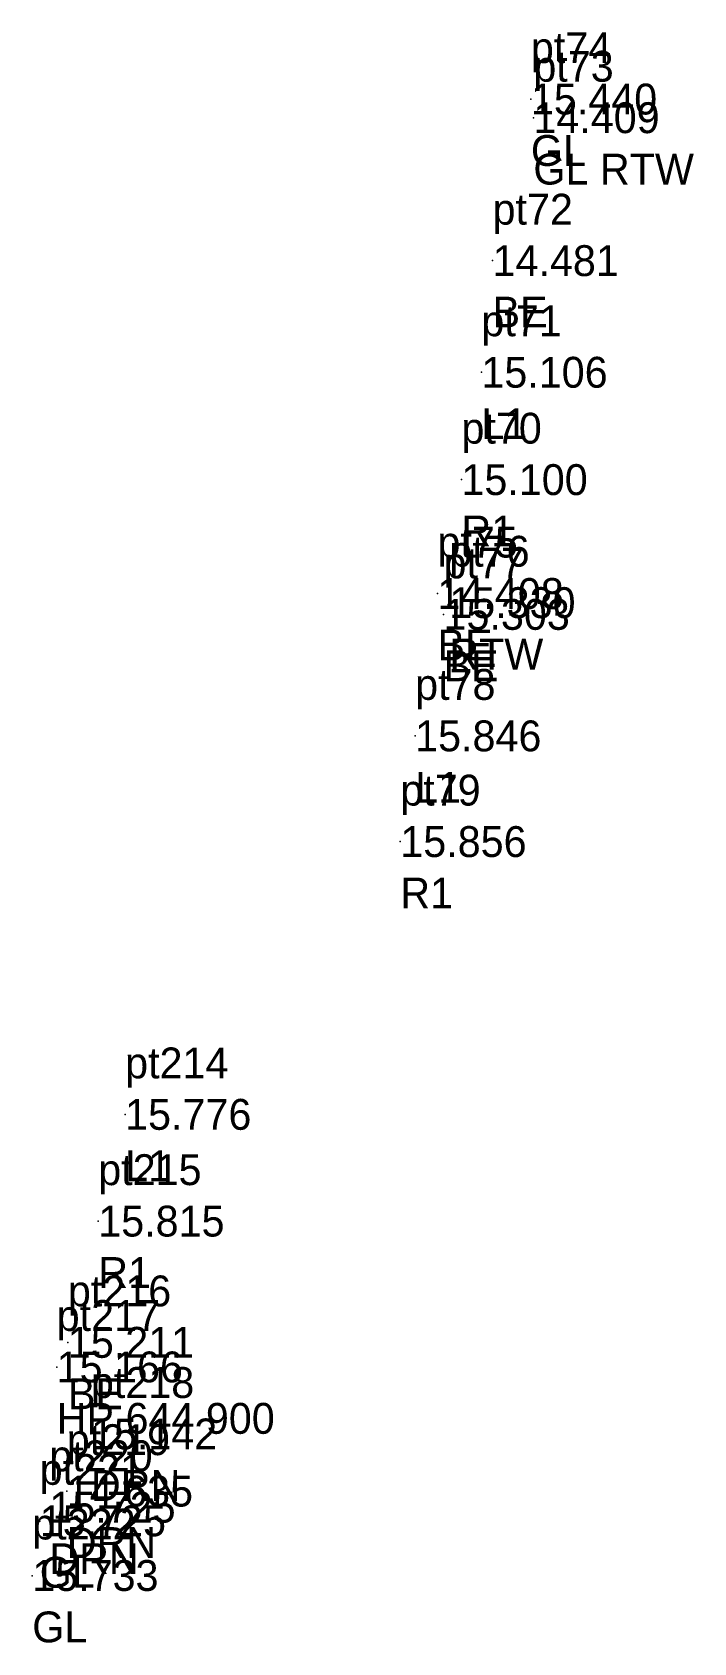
# Model space of a CAD drawing. Header units: metres. Extents: x 178081 to 737303, y 964681 to 975566.
# Drawn here: x 178474.98 to 178485.7, y 975459.91 to 975486.02 of the extents above; entities that cross this region are included whole.
import ezdxf

# ---------------------------------------------------------------- set-up
doc = ezdxf.new("R2010")
doc.units = ezdxf.units.M
doc.header["$MEASUREMENT"] = 0
doc.layers.add('SurveyPoint', color=4, linetype='Continuous', lineweight=0, true_color=0x00fffe)
doc.styles.get("Standard").update_dxf_attribs({"font": '', "height": 2.5})
doc.styles.get('Standard').set_extended_font_data('txt')

msp = doc.modelspace()

# ---------------------------------------------------------------- linework, layer by layer
at = {"layer": 'SurveyPoint'}
for p in [(178483.059, 975484.928, 15.44), (178483.099, 975484.626, 14.409), (178482.438, 975482.313, 14.481), (178482.257, 975480.504, 15.106), (178481.934, 975478.764, 15.1), (178481.546, 975476.918, 14.408), (178481.737, 975476.77, 15.33), (178481.644, 975476.58, 15.303), (178481.184, 975474.611, 15.846), (178480.944, 975472.898, 15.856), (178476.487, 975468.477, 15.776), (178476.052, 975466.747, 15.815), (178475.56, 975464.782, 15.211), (178475.379, 975464.38, 15.166), (178475.933, 975463.297, 15.142), (178475.542, 975462.371, 14.635), (178475.26, 975462.11, 15.725), (178475.104, 975461.886, 15.725), (178474.983, 975461, 15.733)]:
    msp.add_point(p, dxfattribs=at)

# ---------------------------------------------------------------- texts
at = {"layer": 'SurveyPoint', "color": 7, "char_height": 0.5, "attachment_point": 4}
for s, insert, width in [('pt74\\P15.440\\PGL', (178483.059, 975484.928, 15.44), 3), ('pt73\\P14.409\\PGL RTW', (178483.099, 975484.626, 14.409), 3.5), ('pt72\\P14.481\\PBE', (178482.438, 975482.313, 14.481), 3), ('pt71\\P15.106\\PL1', (178482.257, 975480.504, 15.106), 3), ('pt70\\P15.100\\PR1', (178481.934, 975478.764, 15.1), 3), ('pt75\\P14.408\\PBE', (178481.546, 975476.918, 14.408), 3), ('pt77\\P15.303\\PBE', (178481.644, 975476.58, 15.303), 3), ('pt76\\P15.330\\PRTW', (178481.737, 975476.77, 15.33), 3), ('pt78\\P15.846\\PL1', (178481.184, 975474.611, 15.846), 3), ('pt79\\P15.856\\PR1', (178480.944, 975472.898, 15.856), 3), ('pt214\\P15.776\\PL1', (178476.487, 975468.477, 15.776), 3), ('pt215\\P15.815\\PR1', (178476.052, 975466.747, 15.815), 3), ('pt216\\P15.211\\PBE', (178475.56, 975464.782, 15.211), 3), ('pt217\\P15.166\\PHP 644 900', (178475.379, 975464.38, 15.166), 5.5), ('pt218\\P15.142\\PDRN', (178475.933, 975463.297, 15.142), 3), ('pt219\\P14.635\\PDRN', (178475.542, 975462.371, 14.635), 3), ('pt220\\P15.725\\PDRN', (178475.26, 975462.11, 15.725), 3), ('pt221\\P15.725\\PGL', (178475.104, 975461.886, 15.725), 3), ('pt222\\P15.733\\PGL', (178474.983, 975461, 15.733), 3)]:
    msp.add_mtext(s, dxfattribs=dict(at, insert=insert, width=width))

doc.saveas('drawing.dxf')
